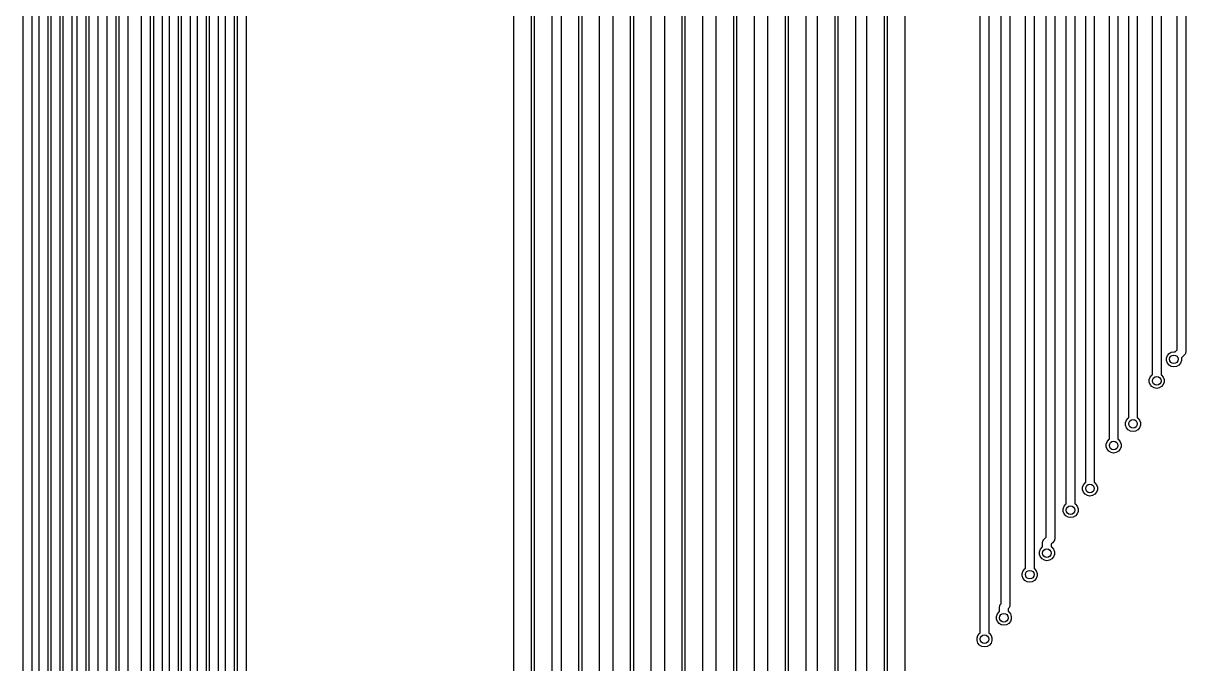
# Model space of a CAD drawing. Extents: x 25 to 346, y -457 to -16.
# Drawn here: x 88.2 to 156.8, y -318.9 to -281.2 of the extents above; entities that cross this region are included whole.
import ezdxf

# ---------------------------------------------------------------- set-up
doc = ezdxf.new("R2010")
doc.units = 0
doc.header["$MEASUREMENT"] = 0
doc.layers.add('BLACK', color=7, linetype='CONTINUOUS')

msp = doc.modelspace()

# ---------------------------------------------------------------- linework, layer by layer
at = {"layer": 'Black'}
for p, q in [((100.838, -323.024), (100.838, -20.6808)), ((101.346, -20.6808), (101.346, -322.919)), ((100.127, -324.853), (100.127, -22.225)), ((100.635, -22.225), (100.635, -324.748)), ((99.695, -28.8046), (99.695, -326.348)), ((99.187, -326.453), (99.187, -28.9988)), ((98.4758, -328.282), (98.4758, -30.861)), ((98.9838, -30.861), (98.9838, -328.177)), ((97.536, -329.882), (97.536, -101.6)), ((98.044, -101.6), (98.044, -329.777)), ((96.8248, -331.711), (96.8248, -102.855)), ((97.3328, -102.743), (97.3328, -331.606)), ((95.885, -333.311), (95.885, -112.395)), ((96.393, -112.395), (96.393, -333.206)), ((95.1738, -299.466), (95.1738, -114.173)), ((95.6818, -114.173), (95.6818, -299.466)), ((93.853, -305.244), (93.853, -176.891)), ((94.361, -176.891), (94.361, -305.244)), ((93.1418, -340.728), (93.1418, -178.237)), ((93.6498, -178.105), (93.6498, -340.623)), ((92.075, -308.356), (92.075, -187.051)), ((92.583, -187.051), (92.583, -308.356)), ((91.3638, -344.03), (91.3638, -188.243)), ((91.8718, -188.138), (91.8718, -343.925)), ((145.898, -315.395), (145.898, -248.581)), ((146.406, -248.476), (146.406, -315.5)), ((148.539, -311.483), (148.539, -248.682)), ((149.047, -248.577), (149.047, -311.588)), ((156.273, -300.44), (156.273, -248.797)), ((156.781, -248.691), (156.781, -300.546)), ((144.653, -317.139), (144.653, -250.505)), ((145.161, -250.521), (145.161, -317.139)), ((147.32, -313.329), (147.32, -250.534)), ((147.828, -250.461), (147.828, -313.329)), ((149.733, -309.519), (149.733, -250.505)), ((150.241, -250.521), (150.241, -309.519)), ((150.876, -308.249), (150.876, -250.483)), ((151.384, -250.588), (151.384, -308.249)), ((152.273, -305.709), (152.273, -250.505)), ((152.781, -250.521), (152.781, -305.709)), ((153.416, -304.439), (153.416, -250.483)), ((153.924, -250.588), (153.924, -304.439)), ((154.813, -301.899), (154.813, -250.505)), ((155.321, -250.521), (155.321, -301.899)), ((90.551, -345.757), (90.551, -252.073)), ((91.059, -251.968), (91.059, -345.652)), ((139.192, -322.897), (139.192, -254.718)), ((140.208, -254.508), (140.208, -322.687)), ((89.8398, -347.586), (89.8398, -255.524)), ((90.3478, -255.524), (90.3478, -347.481)), ((137.973, -324.218), (137.973, -255.404)), ((138.989, -255.194), (138.989, -324.008)), ((137.287, -256.413), (137.287, -324.846)), ((89.1286, -349.415), (89.1286, -257.128)), ((89.6366, -257.023), (89.6366, -349.31)), ((134.366, -257.175), (134.366, -327.005)), ((135.052, -326.377), (135.052, -257.128)), ((136.068, -256.918), (136.068, -326.167)), ((136.271, -325.056), (136.271, -256.623)), ((130.302, -329.248), (130.302, -257.786)), ((131.318, -257.575), (131.318, -329.037)), ((132.131, -328.536), (132.131, -257.89)), ((133.147, -257.68), (133.147, -328.326)), ((133.35, -327.215), (133.35, -257.385)), ((127.254, -333.82), (127.254, -258.186)), ((128.27, -257.976), (128.27, -333.609)), ((129.083, -330.568), (129.083, -258.291)), ((130.099, -258.08), (130.099, -330.358)), ((122.174, -259.249), (122.174, -337.673)), ((124.206, -335.851), (124.206, -259.059)), ((125.222, -258.848), (125.222, -335.641)), ((126.035, -291.081), (126.035, -259.163)), ((127.051, -258.953), (127.051, -291.081)), ((119.939, -325.247), (119.939, -259.964)), ((120.955, -259.754), (120.955, -325.247)), ((121.158, -337.883), (121.158, -259.459)), ((122.987, -291.719), (122.987, -259.564)), ((124.003, -259.353), (124.003, -291.719)), ((118.364, -325.247), (118.364, -260.179)), ((119.38, -260.096), (119.38, -325.247)), ((117.145, -325.247), (117.145, -261.62)), ((118.161, -261.62), (118.161, -325.247)), ((88.1888, -351.015), (88.1888, -267.589)), ((88.6968, -267.694), (88.6968, -350.91)), ((126.035, -325.501), (126.035, -291.081)), ((127.051, -291.081), (127.051, -325.501)), ((122.987, -337.172), (122.987, -291.719)), ((124.003, -291.719), (124.003, -336.962)), ((95.1738, -333.606), (95.1738, -299.466)), ((95.6818, -299.466), (95.6818, -333.606)), ((155.644, -300.913), (155.697, -300.767)), ((155.644, -301.067), (155.644, -300.913)), ((155.697, -301.213), (155.644, -301.067)), ((155.697, -300.767), (155.796, -300.648)), ((155.796, -300.648), (155.93, -300.571)), ((155.93, -300.571), (156.083, -300.544)), ((156.083, -300.544), (156.157, -300.557)), ((156.157, -300.557), (156.273, -300.44)), ((156.522, -301.067), (156.469, -301.213)), ((156.707, -300.725), (156.522, -300.911)), ((156.522, -300.911), (156.522, -300.913)), ((156.522, -300.913), (156.522, -301.067)), ((156.714, -300.716), (156.707, -300.725)), ((156.722, -300.709), (156.714, -300.716)), ((156.739, -300.68), (156.722, -300.709)), ((156.758, -300.653), (156.739, -300.68)), ((156.761, -300.642), (156.758, -300.653)), ((156.766, -300.632), (156.761, -300.642)), ((156.772, -300.6), (156.766, -300.632)), ((156.781, -300.568), (156.772, -300.6)), ((156.781, -300.546), (156.78, -300.557)), ((156.78, -300.557), (156.781, -300.568)), ((155.796, -301.332), (155.697, -301.213)), ((155.93, -301.409), (155.796, -301.332)), ((156.083, -301.436), (155.93, -301.409)), ((156.236, -301.409), (156.083, -301.436)), ((156.37, -301.332), (156.236, -301.409)), ((156.469, -301.213), (156.37, -301.332)), ((154.628, -302.183), (154.681, -302.037)), ((154.628, -302.337), (154.628, -302.183)), ((154.681, -302.483), (154.628, -302.337)), ((154.681, -302.037), (154.78, -301.918)), ((154.78, -302.602), (154.681, -302.483)), ((154.78, -301.918), (154.813, -301.899)), ((155.321, -301.899), (155.354, -301.918)), ((155.354, -301.918), (155.453, -302.037)), ((155.453, -302.483), (155.354, -302.602)), ((155.453, -302.037), (155.506, -302.183)), ((155.506, -302.337), (155.453, -302.483)), ((155.506, -302.183), (155.506, -302.337)), ((154.914, -302.679), (154.78, -302.602)), ((155.067, -302.706), (154.914, -302.679)), ((155.22, -302.679), (155.067, -302.706)), ((155.354, -302.602), (155.22, -302.679)), ((153.284, -304.577), (153.383, -304.458)), ((153.383, -304.458), (153.416, -304.439)), ((153.924, -304.439), (153.957, -304.458)), ((153.957, -304.458), (154.056, -304.577)), ((153.231, -304.723), (153.284, -304.577)), ((153.231, -304.877), (153.231, -304.723)), ((153.284, -305.023), (153.231, -304.877)), ((153.383, -305.142), (153.284, -305.023)), ((153.517, -305.219), (153.383, -305.142)), ((153.67, -305.246), (153.517, -305.219)), ((153.823, -305.219), (153.67, -305.246)), ((153.957, -305.142), (153.823, -305.219)), ((154.056, -305.023), (153.957, -305.142)), ((154.056, -304.577), (154.109, -304.723)), ((154.109, -304.877), (154.056, -305.023)), ((154.109, -304.723), (154.109, -304.877)), ((93.853, -338.899), (93.853, -305.244)), ((94.361, -305.244), (94.361, -338.794)), ((152.088, -305.993), (152.141, -305.847)), ((152.141, -305.847), (152.24, -305.728)), ((152.24, -305.728), (152.273, -305.709)), ((152.781, -305.709), (152.814, -305.728)), ((152.814, -305.728), (152.913, -305.847)), ((152.913, -305.847), (152.966, -305.993)), ((152.088, -306.147), (152.088, -305.993)), ((152.141, -306.293), (152.088, -306.147)), ((152.24, -306.412), (152.141, -306.293)), ((152.374, -306.489), (152.24, -306.412)), ((152.527, -306.516), (152.374, -306.489)), ((152.68, -306.489), (152.527, -306.516)), ((152.814, -306.412), (152.68, -306.489)), ((152.913, -306.293), (152.814, -306.412)), ((152.966, -306.147), (152.913, -306.293)), ((152.966, -305.993), (152.966, -306.147)), ((92.075, -342.202), (92.075, -308.356)), ((92.583, -308.356), (92.583, -342.096)), ((150.691, -308.533), (150.744, -308.387)), ((150.691, -308.687), (150.691, -308.533)), ((150.744, -308.387), (150.843, -308.268)), ((150.843, -308.268), (150.876, -308.249)), ((151.384, -308.249), (151.417, -308.268)), ((151.417, -308.268), (151.516, -308.387)), ((151.516, -308.387), (151.569, -308.533)), ((151.569, -308.533), (151.569, -308.687)), ((150.744, -308.833), (150.691, -308.687)), ((150.843, -308.952), (150.744, -308.833)), ((150.977, -309.029), (150.843, -308.952)), ((151.13, -309.056), (150.977, -309.029)), ((151.283, -309.029), (151.13, -309.056)), ((151.417, -308.952), (151.283, -309.029)), ((151.516, -308.833), (151.417, -308.952)), ((151.569, -308.687), (151.516, -308.833)), ((149.548, -309.803), (149.601, -309.657)), ((149.548, -309.957), (149.548, -309.803)), ((149.601, -310.103), (149.548, -309.957)), ((149.601, -309.657), (149.7, -309.538)), ((149.7, -309.538), (149.733, -309.519)), ((150.241, -309.519), (150.274, -309.538)), ((150.274, -309.538), (150.373, -309.657)), ((150.373, -309.657), (150.426, -309.803)), ((150.426, -309.957), (150.373, -310.103)), ((150.426, -309.803), (150.426, -309.957)), ((149.7, -310.222), (149.601, -310.103)), ((149.834, -310.299), (149.7, -310.222)), ((149.987, -310.326), (149.834, -310.299)), ((150.14, -310.299), (149.987, -310.326)), ((150.274, -310.222), (150.14, -310.299)), ((150.373, -310.103), (150.274, -310.222)), ((148.204, -312.197), (148.303, -312.078)), ((148.303, -312.078), (148.336, -312.059)), ((148.336, -311.791), (148.338, -311.78)), ((148.336, -312.059), (148.336, -311.791)), ((148.337, -311.769), (148.346, -311.737)), ((148.338, -311.78), (148.337, -311.769)), ((148.346, -311.737), (148.351, -311.705)), ((148.351, -311.705), (148.357, -311.695)), ((148.357, -311.695), (148.36, -311.684)), ((148.36, -311.684), (148.379, -311.657)), ((148.379, -311.657), (148.395, -311.628)), ((148.395, -311.628), (148.404, -311.621)), ((148.404, -311.621), (148.41, -311.612)), ((148.41, -311.612), (148.539, -311.483)), ((148.973, -311.768), (148.844, -311.897)), ((148.844, -311.897), (148.844, -312.059)), ((148.844, -312.059), (148.877, -312.078)), ((148.877, -312.078), (148.976, -312.197)), ((148.979, -311.759), (148.973, -311.768)), ((148.988, -311.751), (148.979, -311.759)), ((149.004, -311.723), (148.988, -311.751)), ((149.023, -311.696), (149.004, -311.723)), ((149.026, -311.685), (149.023, -311.696)), ((149.032, -311.675), (149.026, -311.685)), ((149.038, -311.642), (149.032, -311.675)), ((149.046, -311.61), (149.038, -311.642)), ((149.047, -311.588), (149.045, -311.599)), ((149.045, -311.599), (149.046, -311.61)), ((148.151, -312.343), (148.204, -312.197)), ((148.151, -312.497), (148.151, -312.343)), ((148.204, -312.643), (148.151, -312.497)), ((148.303, -312.762), (148.204, -312.643)), ((148.437, -312.839), (148.303, -312.762)), ((148.877, -312.762), (148.743, -312.839)), ((148.976, -312.643), (148.877, -312.762)), ((148.976, -312.197), (149.029, -312.343)), ((149.029, -312.497), (148.976, -312.643)), ((149.029, -312.343), (149.029, -312.497)), ((147.188, -313.467), (147.287, -313.348)), ((147.287, -313.348), (147.32, -313.329)), ((147.828, -313.329), (147.861, -313.348)), ((147.861, -313.348), (147.96, -313.467)), ((148.59, -312.866), (148.437, -312.839)), ((148.743, -312.839), (148.59, -312.866)), ((147.135, -313.613), (147.188, -313.467)), ((147.135, -313.767), (147.135, -313.613)), ((147.188, -313.913), (147.135, -313.767)), ((147.287, -314.032), (147.188, -313.913)), ((147.421, -314.109), (147.287, -314.032)), ((147.574, -314.136), (147.421, -314.109)), ((147.727, -314.109), (147.574, -314.136)), ((147.861, -314.032), (147.727, -314.109)), ((147.96, -313.913), (147.861, -314.032)), ((147.96, -313.467), (148.013, -313.613)), ((148.013, -313.767), (147.96, -313.913)), ((148.013, -313.613), (148.013, -313.767)), ((145.806, -315.547), (145.811, -315.515)), ((145.811, -315.515), (145.817, -315.505)), ((145.817, -315.505), (145.82, -315.494)), ((145.82, -315.494), (145.839, -315.467)), ((145.839, -315.467), (145.855, -315.438)), ((145.855, -315.438), (145.864, -315.431)), ((145.864, -315.431), (145.87, -315.422)), ((145.87, -315.422), (145.898, -315.395)), ((146.405, -315.522), (146.396, -315.554)), ((146.406, -315.5), (146.404, -315.511)), ((146.404, -315.511), (146.405, -315.522)), ((145.611, -316.153), (145.664, -316.007)), ((145.611, -316.307), (145.611, -316.153)), ((145.664, -316.007), (145.763, -315.888)), ((145.763, -315.888), (145.796, -315.869)), ((145.796, -315.601), (145.798, -315.59)), ((145.796, -315.869), (145.796, -315.601)), ((145.797, -315.579), (145.806, -315.547)), ((145.798, -315.59), (145.797, -315.579)), ((146.331, -315.679), (146.304, -315.707)), ((146.304, -315.707), (146.304, -315.869)), ((146.304, -315.869), (146.337, -315.888)), ((146.338, -315.67), (146.331, -315.679)), ((146.337, -315.888), (146.436, -316.007)), ((146.346, -315.663), (146.338, -315.67)), ((146.363, -315.634), (146.346, -315.663)), ((146.382, -315.607), (146.363, -315.634)), ((146.385, -315.596), (146.382, -315.607)), ((146.39, -315.587), (146.385, -315.596)), ((146.396, -315.554), (146.39, -315.587)), ((146.436, -316.007), (146.489, -316.153)), ((146.489, -316.153), (146.489, -316.307)), ((145.664, -316.453), (145.611, -316.307)), ((145.763, -316.572), (145.664, -316.453)), ((145.897, -316.649), (145.763, -316.572)), ((146.05, -316.676), (145.897, -316.649)), ((146.203, -316.649), (146.05, -316.676)), ((146.337, -316.572), (146.203, -316.649)), ((146.436, -316.453), (146.337, -316.572)), ((146.489, -316.307), (146.436, -316.453)), ((144.468, -317.423), (144.521, -317.277)), ((144.468, -317.577), (144.468, -317.423)), ((144.521, -317.723), (144.468, -317.577)), ((144.521, -317.277), (144.62, -317.158)), ((144.62, -317.158), (144.653, -317.139)), ((145.161, -317.139), (145.194, -317.158)), ((145.194, -317.158), (145.293, -317.277)), ((145.293, -317.277), (145.346, -317.423)), ((145.346, -317.577), (145.293, -317.723)), ((145.346, -317.423), (145.346, -317.577)), ((144.62, -317.842), (144.521, -317.723)), ((144.754, -317.919), (144.62, -317.842)), ((144.907, -317.946), (144.754, -317.919)), ((145.06, -317.919), (144.907, -317.946)), ((145.194, -317.842), (145.06, -317.919)), ((145.293, -317.723), (145.194, -317.842))]:
    msp.add_line(p, q, dxfattribs=at)
for centre in [(156.083, -300.99), (155.067, -302.26), (153.67, -304.8), (152.527, -306.07), (151.13, -308.61), (149.987, -309.88), (148.59, -312.42), (147.574, -313.69), (146.05, -316.23), (144.907, -317.5)]:
    msp.add_circle(centre, 0.254, dxfattribs=at)

doc.saveas('drawing.dxf')
